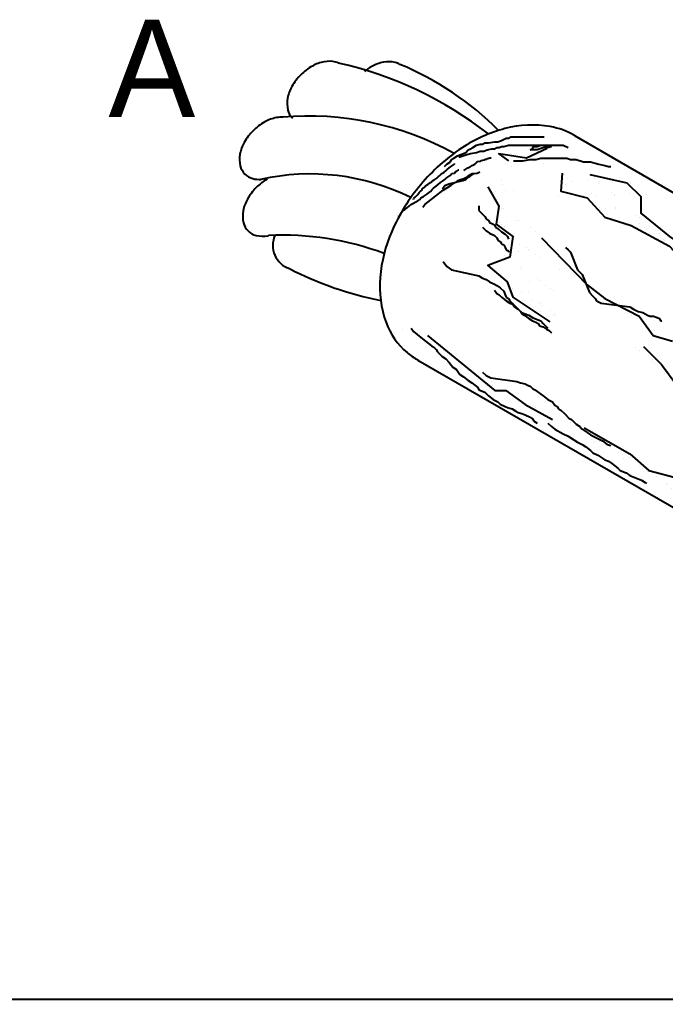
# Model space of a CAD drawing. Extents: x -800 to 12181, y -6101 to 2255.
# Drawn here: x 11377.4 to 11441, y 1609.4 to 1705.8 of the extents above; entities that cross this region are included whole.
import ezdxf

# ---------------------------------------------------------------- set-up
doc = ezdxf.new("R2010")
doc.units = 0
doc.header["$MEASUREMENT"] = 0
doc.layers.get('0').update_dxf_attribs({"linetype": 'CONTINUOUS'})
doc.layers.add('15', color=1, linetype='CONTINUOUS')
doc.layers.add('25', color=2, linetype='CONTINUOUS')
doc.styles.add('60', font='ACENT.SHX', dxfattribs={"height": 8})

# ---------------------------------------------------------------- blocks, each defined once
blk = doc.blocks.new('*X29')
at = {"color": 0}
for p, q in [((4154.692, -675.104), (4154.692, -675.104)), ((4158.039, -676.789), (4158.039, -676.789)), ((4158.305, -677.217), (4158.305, -677.217)), ((4158.975, -677.466), (4158.975, -677.466)), ((4159.16, -677.634), (4159.16, -677.634)), ((4159.391, -677.726), (4159.391, -677.726)), ((4160.03, -678.432), (4160.03, -678.432)), ((4160.66, -678.728), (4160.66, -678.728)), ((4161.919, -679.33), (4161.919, -679.33)), ((4162.071, -679.62), (4162.071, -679.62)), ((4165.533, -681.444), (4165.533, -681.444)), ((4168.425, -682.694), (4168.425, -682.694)), ((4169.147, -683.557), (4169.147, -683.557)), ((4169.185, -683.188), (4169.185, -683.188)), ((4169.667, -683.489), (4169.667, -683.489)), ((4170.18, -684.1), (4170.18, -684.1)), ((4170.364, -684.269), (4170.364, -684.269)), ((4170.407, -683.957), (4170.407, -683.957)), ((4170.829, -684.225), (4170.829, -684.225)), ((4171.426, -684.292), (4171.426, -684.292)), ((4172.347, -685.192), (4172.347, -685.192)), ((4172.695, -685.294), (4172.695, -685.294)), ((4172.76, -685.67), (4172.76, -685.67)), ((4173.281, -685.602), (4173.281, -685.602)), ((4174.107, -686.186), (4174.107, -686.186)), ((4174.329, -686.455), (4174.329, -686.455)), ((4174.751, -686.724), (4174.751, -686.724)), ((4175.459, -687.123), (4175.459, -687.123)), ((4176.269, -687.691), (4176.269, -687.691)), ((4176.895, -687.715), (4176.895, -687.715)), ((4177.47, -687.148), (4177.47, -687.148)), ((4177.708, -687.608), (4177.708, -687.608)), ((4176.374, -687.784), (4176.374, -687.784)), ((4176.728, -688.125), (4176.728, -688.125)), ((4178.34, -687.945), (4178.34, -687.945)), ((4179.429, -688.028), (4179.429, -688.028)), ((4178.251, -688.953), (4178.251, -688.953)), ((4178.673, -689.222), (4178.673, -689.222)), ((4179.335, -688.857), (4179.335, -688.857)), ((4179.519, -689.026), (4179.519, -689.026)), ((4180.698, -689.029), (4180.698, -689.029)), ((4179.988, -689.897), (4179.988, -689.897)), ((4180.389, -689.823), (4180.389, -689.823)), ((4180.509, -689.829), (4180.509, -689.829)), ((4181.322, -689.722), (4181.322, -689.722)), ((4182.109, -689.921), (4182.109, -689.921)), ((4181.385, -690.735), (4181.385, -690.735)), ((4181.569, -690.904), (4181.569, -690.904)), ((4183.305, -690.184), (4183.305, -690.184)), ((4183.461, -690.859), (4183.461, -690.859)), ((4185.287, -691.446), (4185.287, -691.446)), ((4185.708, -691.715), (4185.708, -691.715)), ((4186.294, -691.656), (4186.294, -691.656)), ((4186.44, -691.736), (4186.44, -691.736)), ((4186.814, -691.588), (4186.814, -691.588)), ((4187.431, -691.763), (4187.431, -691.763)), ((4187.627, -691.481), (4187.627, -691.481)), ((4183.602, -692.011), (4183.602, -692.011)), ((4184.122, -691.942), (4184.122, -691.942)), ((4184.73, -691.86), (4184.73, -691.86)), ((4184.935, -691.835), (4184.935, -691.835)), ((4186.625, -691.905), (4186.625, -691.905)), ((4186.142, -692.752), (4186.142, -692.752)), ((4187.227, -692.682), (4187.227, -692.682)), ((4187.495, -692.702), (4187.495, -692.702)), ((4187.216, -694.124), (4187.216, -694.124)), ((4187.494, -693.69), (4187.494, -693.69)), ((4187.736, -694.055), (4187.736, -694.055)), ((4188.49, -693.614), (4188.49, -693.614)), ((4188.549, -693.948), (4188.549, -693.948)), ((4188.674, -693.783), (4188.674, -693.783)), ((4189.209, -693.945), (4189.209, -693.945)), ((4189.907, -693.77), (4189.907, -693.77)), ((4190.112, -693.656), (4190.112, -693.656)), ((4190.428, -693.701), (4190.428, -693.701)), ((4191.241, -693.594), (4191.241, -693.594)), ((4188.763, -694.691), (4188.763, -694.691)), ((4189.544, -694.58), (4189.544, -694.58)), ((4189.63, -694.213), (4189.63, -694.213)), ((4191.464, -694.594), (4191.464, -694.594)), ((4190.175, -695.583), (4190.175, -695.583)), ((4190.54, -695.492), (4190.54, -695.492)), ((4190.724, -695.661), (4190.724, -695.661)), ((4191.148, -695.18), (4191.148, -695.18)), ((4190.829, -696.237), (4190.829, -696.237)), ((4191.35, -696.169), (4191.35, -696.169)), ((4192.163, -696.062), (4192.163, -696.062))]:
    blk.add_line(p, q, dxfattribs=at)
blk = doc.blocks.new('*X30')
at = {"color": 0}
for p, q in [((4164.899, -661.1), (4164.899, -661.1)), ((4168.775, -661.019), (4168.775, -661.019)), ((4163.139, -661.42), (4163.139, -661.42)), ((4163.56, -661.688), (4163.56, -661.688)), ((4165.411, -661.256), (4165.411, -661.256)), ((4166.253, -661.414), (4166.253, -661.414)), ((4162.762, -662.774), (4162.762, -662.774)), ((4168.193, -662.65), (4168.193, -662.65)), ((4169.846, -662.752), (4169.846, -662.752)), ((4170.367, -662.683), (4170.367, -662.683)), ((4171.18, -662.576), (4171.18, -662.576)), ((4171.307, -662.644), (4171.307, -662.644)), ((4162.857, -663.216), (4162.857, -663.216)), ((4163.104, -663.639), (4163.104, -663.639)), ((4168.032, -663.195), (4168.032, -663.195)), ((4168.488, -662.931), (4168.488, -662.931)), ((4170.733, -663.097), (4170.733, -663.097)), ((4170.824, -662.897), (4170.824, -662.897)), ((4173.351, -663.064), (4173.351, -663.064)), ((4161.771, -663.815), (4161.771, -663.815)), ((4162.291, -663.746), (4162.291, -663.746)), ((4163.758, -663.686), (4163.758, -663.686)), ((4167.482, -664.187), (4167.482, -664.187)), ((4167.818, -663.775), (4167.818, -663.775)), ((4169.444, -664.087), (4169.444, -664.087)), ((4170.175, -663.912), (4170.175, -663.912)), ((4170.596, -664.181), (4170.596, -664.181)), ((4171.82, -663.809), (4171.82, -663.809)), ((4172.002, -664.099), (4172.002, -664.099)), ((4172.004, -663.978), (4172.004, -663.978)), ((4173.289, -663.907), (4173.289, -663.907)), ((4173.71, -664.175), (4173.71, -664.175)), ((4174.703, -664.002), (4174.703, -664.002)), ((4162.772, -665.165), (4162.772, -665.165)), ((4162.92, -665.143), (4162.92, -665.143)), ((4170.796, -665.024), (4170.796, -665.024)), ((4171.289, -665.151), (4171.289, -665.151)), ((4172.102, -665.044), (4172.102, -665.044)), ((4172.114, -665.148), (4172.114, -665.148)), ((4173.869, -665.687), (4173.869, -665.687)), ((4174.054, -665.856), (4174.054, -665.856)), ((4162.693, -666.283), (4162.693, -666.283)), ((4162.801, -666.442), (4162.801, -666.442)), ((4162.986, -666.611), (4162.986, -666.611)), ((4163.213, -666.214), (4163.213, -666.214)), ((4164.026, -666.107), (4164.026, -666.107)), ((4164.188, -666.144), (4164.188, -666.144)), ((4165.176, -666.696), (4165.176, -666.696)), ((4174.096, -666.411), (4174.096, -666.411)), ((4174.518, -666.679), (4174.518, -666.679)), ((4174.924, -666.653), (4174.924, -666.653)), ((4163.856, -667.408), (4163.856, -667.408)), ((4165.6, -667.036), (4165.6, -667.036)), ((4175.715, -667.157), (4175.715, -667.157)), ((4175.919, -667.566), (4175.919, -667.566)), ((4176.035, -666.93), (4176.035, -666.93)), ((4176.036, -667.647), (4176.036, -667.647)), ((4164.251, -668.071), (4164.251, -668.071)), ((4164.851, -668.32), (4164.851, -668.32)), ((4176.103, -667.734), (4176.103, -667.734)), ((4163.046, -668.996), (4163.046, -668.996)), ((4163.615, -668.75), (4163.615, -668.75)), ((4164.135, -668.682), (4164.135, -668.682)), ((4164.948, -668.575), (4164.948, -668.575)), ((4165.035, -668.489), (4165.035, -668.489)), ((4165.562, -668.932), (4165.562, -668.932)), ((4165.983, -669.201), (4165.983, -669.201)), ((4178.018, -668.909), (4178.018, -668.909)), ((4178.44, -669.178), (4178.44, -669.178)), ((4164.314, -669.998), (4164.314, -669.998)), ((4177.51, -669.749), (4177.51, -669.749)), ((4177.969, -669.444), (4177.969, -669.444)), ((4177.996, -669.446), (4177.996, -669.446)), ((4178.153, -669.613), (4178.153, -669.613)), ((4178.516, -669.378), (4178.516, -669.378)), ((4164.387, -670.173), (4164.387, -670.173)), ((4167.501, -670.168), (4167.501, -670.168)), ((4179.023, -670.41), (4179.023, -670.41)), ((4165.057, -671.15), (4165.057, -671.15)), ((4165.726, -670.89), (4165.726, -670.89)), ((4165.87, -671.043), (4165.87, -671.043)), ((4166.369, -671.436), (4166.369, -671.436)), ((4169.483, -671.43), (4169.483, -671.43)), ((4180.018, -671.322), (4180.018, -671.322)), ((4181.609, -671.56), (4181.609, -671.56)), ((4182.13, -671.491), (4182.13, -671.491)), ((4182.832, -671.59), (4182.832, -671.59)), ((4163.677, -671.71), (4163.677, -671.71)), ((4164.377, -671.925), (4164.377, -671.925)), ((4164.949, -672.042), (4164.949, -672.042)), ((4166.791, -671.705), (4166.791, -671.705)), ((4167.078, -671.827), (4167.078, -671.827)), ((4169.905, -671.699), (4169.905, -671.699)), ((4165.195, -672.677), (4165.195, -672.677)), ((4165.789, -672.817), (4165.789, -672.817)), ((4165.944, -672.954), (4165.944, -672.954)), ((4166.128, -673.123), (4166.128, -673.123)), ((4171.423, -672.666), (4171.423, -672.666)), ((4184.1, -672.592), (4184.1, -672.592)), ((4165.459, -673.686), (4165.459, -673.686)), ((4165.979, -673.617), (4165.979, -673.617)), ((4166.792, -673.51), (4166.792, -673.51)), ((4166.998, -673.92), (4166.998, -673.92)), ((4167.141, -673.754), (4167.141, -673.754)), ((4167.177, -673.94), (4167.177, -673.94)), ((4173.405, -673.929), (4173.405, -673.929)), ((4185.512, -673.484), (4185.512, -673.484)), ((4185.744, -673.605), (4185.744, -673.605)), ((4185.862, -673.906), (4185.862, -673.906)), ((4173.827, -674.197), (4173.827, -674.197)), ((4186.283, -674.175), (4186.283, -674.175)), ((4175.345, -675.165), (4175.345, -675.165)), ((4187.801, -675.142), (4187.801, -675.142)), ((4177.327, -676.427), (4177.327, -676.427)), ((4189.783, -676.405), (4189.783, -676.405)), ((4173.792, -676.552), (4173.792, -676.552)), ((4174.104, -676.799), (4174.104, -676.799)), ((4177.749, -676.696), (4177.749, -676.696)), ((4190.205, -676.673), (4190.205, -676.673)), ((4197.834, -677.191), (4197.834, -677.191)), ((4198.355, -677.123), (4198.355, -677.123)), ((4175.099, -677.711), (4175.099, -677.711)), ((4175.144, -677.489), (4175.144, -677.489)), ((4175.283, -677.88), (4175.283, -677.88)), ((4175.378, -677.558), (4175.378, -677.558)), ((4175.899, -677.49), (4175.899, -677.49)), ((4179.16, -677.8), (4179.16, -677.8)), ((4179.267, -677.663), (4179.267, -677.663)), ((4180.32, -677.468), (4180.32, -677.468)), ((4182.381, -677.657), (4182.381, -677.657)), ((4183.02, -677.371), (4183.02, -677.371)), ((4183.161, -677.834), (4183.161, -677.834)), ((4183.345, -678.003), (4183.345, -678.003)), ((4191.092, -678.079), (4191.092, -678.079)), ((4191.223, -677.957), (4191.223, -677.957)), ((4192.451, -677.9), (4192.451, -677.9)), ((4197.952, -677.629), (4197.952, -677.629)), ((4176.153, -678.677), (4176.153, -678.677)), ((4176.413, -678.491), (4176.413, -678.491)), ((4179.114, -678.394), (4179.114, -678.394)), ((4181.731, -678.36), (4181.731, -678.36)), ((4184.215, -678.8), (4184.215, -678.8)), ((4184.289, -678.372), (4184.289, -678.372)), ((4184.896, -678.895), (4184.896, -678.895)), ((4185.709, -678.787), (4185.709, -678.787)), ((4186.99, -678.275), (4186.99, -678.275)), ((4187.067, -678.609), (4187.067, -678.609)), ((4187.477, -678.914), (4187.477, -678.914)), ((4187.588, -678.54), (4187.588, -678.54)), ((4188.217, -678.834), (4188.217, -678.834)), ((4188.401, -678.433), (4188.401, -678.433)), ((4189.608, -678.242), (4189.608, -678.242)), ((4189.759, -678.254), (4189.759, -678.254)), ((4190.279, -678.186), (4190.279, -678.186)), ((4190.591, -678.909), (4190.591, -678.909)), ((4191.407, -678.126), (4191.407, -678.126)), ((4192.166, -678.254), (4192.166, -678.254)), ((4196.819, -678.897), (4196.819, -678.897)), ((4199.933, -678.892), (4199.933, -678.892)), ((4200.043, -678.136), (4200.043, -678.136)), ((4177.149, -679.589), (4177.149, -679.589)), ((4177.825, -679.383), (4177.825, -679.383)), ((4184.363, -678.92), (4184.363, -678.92)), ((4184.375, -678.963), (4184.375, -678.963)), ((4187.899, -679.183), (4187.899, -679.183)), ((4188.259, -679.277), (4188.259, -679.277)), ((4188.401, -679.003), (4188.401, -679.003)), ((4190.96, -679.179), (4190.96, -679.179)), ((4191.013, -679.177), (4191.013, -679.177)), ((4192.277, -678.923), (4192.277, -678.923)), ((4193.578, -679.146), (4193.578, -679.146)), ((4196.136, -679.158), (4196.136, -679.158)), ((4196.279, -678.957), (4196.279, -678.957)), ((4196.463, -679.126), (4196.463, -679.126)), ((4197.241, -679.166), (4197.241, -679.166)), ((4198.756, -679.659), (4198.756, -679.659)), ((4198.837, -679.061), (4198.837, -679.061)), ((4199.277, -679.59), (4199.277, -679.59)), ((4200.09, -679.483), (4200.09, -679.483)), ((4177.333, -679.758), (4177.333, -679.758)), ((4177.634, -679.851), (4177.634, -679.851)), ((4196.064, -680.013), (4196.064, -680.013)), ((4196.585, -679.945), (4196.585, -679.945)), ((4197.333, -679.923), (4197.333, -679.923)), ((4197.398, -679.838), (4197.398, -679.838)), ((4197.547, -680.05), (4197.547, -680.05)), ((4198.759, -680.133), (4198.759, -680.133)), ((4200.106, -680.062), (4200.106, -680.062)), ((4198.328, -680.835), (4198.328, -680.835)), ((4198.513, -681.004), (4198.513, -681.004)), ((4198.9, -680.988), (4198.9, -680.988)), ((4197.61, -681.977), (4197.61, -681.977)), ((4197.627, -681.402), (4197.627, -681.402)), ((4198.049, -681.67), (4198.049, -681.67)), ((4199.383, -681.801), (4199.383, -681.801)), ((4177.768, -682.677), (4177.768, -682.677)), ((4180.253, -682.433), (4180.253, -682.433)), ((4180.882, -682.671), (4180.882, -682.671)), ((4181.857, -682.214), (4181.857, -682.214)), ((4183.996, -682.666), (4183.996, -682.666)), ((4184.254, -682.468), (4184.254, -682.468)), ((4184.438, -682.637), (4184.438, -682.637)), ((4197.507, -682.413), (4197.507, -682.413)), ((4177.247, -683.311), (4177.247, -683.311)), ((4177.95, -683.236), (4177.95, -683.236))]:
    blk.add_line(p, q, dxfattribs=at)

msp = doc.modelspace()

# ---------------------------------------------------------------- linework, layer by layer
at = {"layer": '15', "color": 1}
for p, q in [((11424.845, 1693.925, -8.914), (11425.313, 1694.159, -8.914)), ((11425.313, 1694.159, -8.914), (11425.547, 1694.159, -8.914)), ((11425.547, 1694.159, -8.914), (11425.78, 1694.276, -8.914)), ((11425.78, 1694.276, -8.914), (11429.054, 1694.276, -8.914)), ((11421.572, 1692.99, -8.914), (11421.806, 1693.107, -8.914)), ((11421.806, 1693.107, -8.914), (11422.04, 1693.224, -8.914)), ((11422.04, 1693.224, -8.914), (11422.39, 1693.458, -8.914)), ((11422.39, 1693.458, -8.914), (11422.741, 1693.575, -8.914)), ((11422.741, 1693.575, -8.914), (11422.975, 1693.575, -8.914)), ((11422.975, 1693.575, -8.914), (11423.209, 1693.691, -8.914)), ((11423.209, 1693.691, -8.914), (11423.559, 1693.691, -8.914)), ((11423.442, 1692.99, -8.914), (11423.91, 1693.107, -8.914)), ((11423.559, 1693.691, -8.914), (11424.144, 1693.808, -8.914)), ((11423.91, 1693.107, -8.914), (11424.144, 1693.107, -8.914)), ((11424.144, 1693.808, -8.914), (11424.494, 1693.808, -8.914)), ((11424.144, 1693.107, -8.914), (11424.378, 1693.224, -8.914)), ((11424.378, 1693.224, -8.914), (11424.611, 1693.224, -8.914)), ((11424.494, 1693.808, -8.914), (11424.845, 1693.925, -8.914)), ((11424.611, 1693.224, -8.914), (11424.845, 1693.341, -8.914)), ((11424.845, 1693.341, -8.914), (11425.079, 1693.341, -8.914)), ((11425.079, 1693.341, -8.914), (11425.547, 1693.458, -8.914)), ((11425.547, 1693.458, -8.914), (11429.521, 1693.458, -8.914)), ((11427.651, 1692.99, -8.914), (11427.885, 1693.107, -8.914)), ((11427.885, 1693.107, -8.914), (11428.002, 1693.341, -8.914)), ((11428.002, 1693.341, -8.914), (11428.352, 1693.341, -8.914)), ((11428.352, 1693.341, -8.914), (11428.703, 1693.458, -8.914)), ((11429.054, 1693.224, -8.914), (11428.352, 1692.99, -8.914)), ((11428.703, 1693.458, -8.914), (11430.924, 1693.458, -8.914)), ((11429.521, 1693.224, -8.914), (11429.054, 1693.224, -8.914)), ((11429.521, 1693.458, -8.914), (11429.755, 1693.341, -8.914)), ((11429.755, 1693.341, -8.914), (11429.521, 1693.224, -8.914)), ((11430.924, 1693.458, -8.914), (11431.392, 1693.224, -8.914)), ((11419.935, 1692.056, -8.914), (11420.169, 1692.172, -8.914)), ((11420.169, 1692.172, -8.914), (11420.52, 1692.406, -8.914)), ((11420.52, 1692.406, -8.914), (11420.754, 1692.523, -8.914)), ((11420.637, 1692.289, -8.914), (11421.338, 1692.523, -8.914)), ((11420.754, 1692.523, -8.914), (11421.104, 1692.64, -8.914)), ((11421.104, 1692.64, -8.914), (11421.338, 1692.757, -8.914)), ((11421.338, 1692.757, -8.914), (11421.572, 1692.99, -8.914)), ((11421.338, 1692.523, -8.914), (11421.806, 1692.64, -8.914)), ((11421.806, 1692.64, -8.914), (11422.39, 1692.757, -8.914)), ((11422.39, 1692.757, -8.914), (11422.741, 1692.873, -8.914)), ((11422.741, 1692.873, -8.914), (11423.092, 1692.873, -8.914)), ((11423.092, 1692.873, -8.914), (11423.442, 1692.99, -8.914)), ((11423.139, 1692.03, -8.914), (11423.264, 1692.092, -8.914)), ((11423.264, 1692.092, -8.914), (11423.388, 1692.092, -8.914)), ((11423.388, 1692.092, -8.914), (11423.513, 1692.154, -8.914)), ((11423.513, 1692.154, -8.914), (11423.699, 1692.216, -8.914)), ((11423.699, 1692.216, -8.914), (11423.824, 1692.216, -8.914)), ((11428.352, 1692.99, -8.914), (11427.651, 1692.99, -8.914)), ((11428.235, 1692.056, -8.914), (11428.703, 1692.172, -8.914)), ((11428.703, 1692.172, -8.914), (11431.275, 1692.172, -8.914)), ((11431.275, 1692.172, -8.914), (11431.626, 1692.056, -8.914)), ((11419.234, 1691.354, -8.914), (11419.468, 1691.588, -8.914)), ((11419.468, 1691.588, -8.914), (11419.818, 1691.822, -8.914)), ((11419.53, 1691.097, -8.914), (11419.841, 1691.346, -8.914)), ((11419.818, 1691.822, -8.914), (11419.935, 1692.056, -8.914)), ((11419.841, 1691.346, -8.914), (11420.028, 1691.47, -8.914)), ((11420.028, 1691.47, -8.914), (11420.215, 1691.594, -8.914)), ((11420.215, 1691.594, -8.914), (11420.215, 1691.657, -8.914)), ((11421.335, 1691.097, -8.914), (11421.521, 1691.221, -8.914)), ((11421.521, 1691.221, -8.914), (11421.77, 1691.346, -8.914)), ((11421.77, 1691.346, -8.914), (11421.957, 1691.47, -8.914)), ((11421.957, 1691.47, -8.914), (11422.206, 1691.594, -8.914)), ((11422.206, 1691.594, -8.914), (11422.393, 1691.719, -8.914)), ((11422.393, 1691.719, -8.914), (11422.455, 1691.843, -8.914)), ((11422.455, 1691.843, -8.914), (11422.766, 1691.905, -8.914)), ((11422.766, 1691.905, -8.914), (11422.89, 1691.968, -8.914)), ((11422.89, 1691.968, -8.914), (11423.139, 1692.03, -8.914)), ((11426.014, 1691.939, -8.914), (11426.949, 1691.939, -8.914)), ((11426.949, 1691.939, -8.914), (11427.651, 1692.056, -8.914)), ((11427.651, 1692.056, -8.914), (11428.235, 1692.056, -8.914)), ((11431.626, 1692.056, -8.914), (11432.21, 1692.056, -8.914)), ((11432.21, 1692.056, -8.914), (11432.911, 1691.822, -8.914)), ((11432.911, 1691.822, -8.914), (11433.613, 1691.822, -8.914)), ((11433.613, 1691.822, -8.914), (11434.08, 1691.705, -8.914)), ((11434.08, 1691.705, -8.914), (11434.431, 1691.588, -8.914)), ((11434.431, 1691.588, -8.914), (11435.016, 1691.471, -8.914)), ((11435.016, 1691.471, -8.914), (11435.366, 1691.354, -8.914)), ((11435.366, 1691.354, -8.914), (11435.6, 1691.354, -8.914)), ((11418.285, 1690.102, -8.914), (11418.472, 1690.226, -8.914)), ((11418.472, 1690.226, -8.914), (11418.597, 1690.35, -8.914)), ((11418.597, 1690.35, -8.914), (11418.783, 1690.475, -8.914)), ((11418.783, 1690.475, -8.914), (11418.908, 1690.599, -8.914)), ((11418.908, 1690.599, -8.914), (11419.032, 1690.724, -8.914)), ((11419.032, 1690.724, -8.914), (11419.157, 1690.786, -8.914)), ((11419.157, 1690.786, -8.914), (11419.406, 1690.972, -8.914)), ((11419.281, 1690.102, -8.914), (11419.406, 1690.226, -8.914)), ((11419.406, 1690.972, -8.914), (11419.53, 1691.097, -8.914)), ((11419.406, 1690.226, -8.914), (11419.779, 1690.475, -8.914)), ((11419.779, 1690.475, -8.914), (11419.966, 1690.661, -8.914)), ((11419.966, 1690.661, -8.914), (11420.215, 1690.724, -8.914)), ((11420.215, 1690.724, -8.914), (11420.339, 1690.91, -8.914)), ((11420.339, 1690.91, -8.914), (11420.463, 1690.91, -8.914)), ((11420.463, 1690.91, -8.914), (11420.588, 1691.035, -8.914)), ((11420.588, 1691.035, -8.914), (11420.65, 1691.035, -8.914)), ((11420.712, 1690.039, -8.914), (11421.024, 1690.164, -8.914)), ((11421.024, 1690.164, -8.914), (11421.21, 1690.226, -8.914)), ((11421.148, 1690.972, -8.914), (11421.335, 1691.097, -8.914)), ((11421.21, 1690.226, -8.914), (11421.459, 1690.35, -8.914)), ((11421.335, 1690.102, -8.914), (11421.646, 1690.35, -8.914)), ((11421.459, 1690.35, -8.914), (11421.584, 1690.475, -8.914)), ((11421.584, 1690.475, -8.914), (11421.833, 1690.599, -8.914)), ((11421.646, 1690.35, -8.914), (11421.77, 1690.413, -8.914)), ((11421.77, 1690.413, -8.914), (11421.957, 1690.537, -8.914)), ((11421.833, 1690.599, -8.914), (11421.957, 1690.661, -8.914)), ((11421.957, 1690.661, -8.914), (11422.081, 1690.724, -8.914)), ((11421.957, 1690.537, -8.914), (11422.144, 1690.661, -8.914)), ((11422.144, 1690.661, -8.914), (11422.455, 1690.724, -8.914)), ((11422.455, 1690.724, -8.914), (11422.704, 1690.848, -8.914)), ((11417.041, 1689.169, -8.914), (11417.228, 1689.293, -8.914)), ((11417.228, 1689.293, -8.914), (11417.414, 1689.48, -8.914)), ((11417.414, 1689.48, -8.914), (11417.601, 1689.604, -8.914)), ((11417.601, 1689.604, -8.914), (11417.85, 1689.791, -8.914)), ((11417.85, 1689.791, -8.914), (11417.974, 1689.853, -8.914)), ((11417.974, 1689.853, -8.914), (11418.037, 1689.977, -8.914)), ((11418.037, 1689.977, -8.914), (11418.161, 1689.977, -8.914)), ((11418.037, 1689.107, -8.914), (11418.161, 1689.231, -8.914)), ((11418.161, 1689.977, -8.914), (11418.285, 1690.102, -8.914)), ((11418.161, 1689.231, -8.914), (11418.41, 1689.418, -8.914)), ((11418.41, 1689.418, -8.914), (11418.597, 1689.604, -8.914)), ((11418.597, 1689.604, -8.914), (11418.846, 1689.791, -8.914)), ((11418.846, 1689.791, -8.914), (11419.032, 1689.915, -8.914)), ((11419.032, 1689.915, -8.914), (11419.281, 1690.102, -8.914)), ((11419.032, 1689.169, -8.914), (11419.281, 1689.48, -8.914)), ((11419.094, 1689.044, -8.914), (11419.53, 1689.293, -8.914)), ((11419.281, 1689.48, -8.914), (11419.655, 1689.666, -8.914)), ((11419.53, 1689.293, -8.914), (11419.903, 1689.542, -8.914)), ((11419.655, 1689.666, -8.914), (11421.024, 1689.977, -8.914)), ((11419.903, 1689.542, -8.914), (11420.09, 1689.666, -8.914)), ((11420.09, 1689.666, -8.914), (11420.277, 1689.791, -8.914)), ((11420.277, 1689.791, -8.914), (11420.401, 1689.853, -8.914)), ((11420.401, 1689.853, -8.914), (11420.588, 1689.977, -8.914)), ((11420.588, 1689.977, -8.914), (11420.712, 1690.039, -8.914)), ((11421.024, 1689.977, -8.914), (11421.335, 1690.102, -8.914)), ((11416.17, 1688.111, -8.914), (11416.232, 1688.236, -8.914)), ((11416.232, 1688.236, -8.914), (11416.356, 1688.36, -8.914)), ((11416.356, 1688.36, -8.914), (11416.481, 1688.485, -8.914)), ((11416.481, 1688.485, -8.914), (11416.605, 1688.609, -8.914)), ((11416.605, 1688.609, -8.914), (11416.73, 1688.796, -8.914)), ((11416.73, 1688.796, -8.914), (11416.854, 1688.92, -8.914)), ((11416.792, 1688.111, -8.914), (11416.916, 1688.236, -8.914)), ((11416.854, 1688.92, -8.914), (11417.041, 1689.044, -8.914)), ((11416.916, 1688.236, -8.914), (11417.041, 1688.36, -8.914)), ((11417.041, 1689.044, -8.914), (11417.041, 1689.169, -8.914)), ((11417.041, 1688.36, -8.914), (11417.165, 1688.422, -8.914)), ((11417.165, 1688.422, -8.914), (11417.352, 1688.547, -8.914)), ((11417.352, 1688.547, -8.914), (11417.476, 1688.609, -8.914)), ((11417.476, 1688.609, -8.914), (11417.725, 1688.796, -8.914)), ((11417.601, 1687.863, -8.914), (11419.094, 1689.044, -8.914)), ((11417.725, 1688.796, -8.914), (11417.85, 1688.92, -8.914)), ((11417.85, 1688.92, -8.914), (11418.037, 1689.107, -8.914)), ((11415.361, 1687.178, -8.914), (11415.547, 1687.303, -8.914)), ((11415.547, 1687.303, -8.914), (11415.796, 1687.489, -8.914)), ((11415.796, 1687.489, -8.914), (11415.921, 1687.614, -8.914)), ((11415.921, 1687.614, -8.914), (11416.107, 1687.738, -8.914)), ((11416.107, 1687.738, -8.914), (11416.481, 1687.925, -8.914)), ((11416.481, 1687.925, -8.914), (11416.605, 1687.987, -8.914)), ((11416.605, 1687.987, -8.914), (11416.792, 1688.111, -8.914)), ((11417.103, 1687.365, -8.914), (11417.29, 1687.614, -8.914)), ((11417.29, 1687.614, -8.914), (11417.601, 1687.863, -8.914)), ((11422.624, 1687.499, -8.914), (11422.624, 1687.031, -8.914)), ((11414.676, 1686.432, -8.914), (11414.801, 1686.494, -8.914)), ((11414.801, 1686.494, -8.914), (11414.863, 1686.619, -8.914)), ((11414.863, 1686.619, -8.914), (11414.987, 1686.805, -8.914)), ((11414.987, 1686.805, -8.914), (11415.112, 1686.992, -8.914)), ((11415.112, 1686.992, -8.914), (11415.361, 1687.178, -8.914)), ((11422.624, 1687.031, -8.914), (11422.975, 1686.681, -8.914)), ((11422.975, 1686.681, -8.914), (11423.209, 1686.447, -8.914)), ((11423.209, 1686.447, -8.914), (11423.325, 1686.213, -8.914)), ((11422.975, 1685.395, -8.914), (11423.325, 1685.045, -8.914)), ((11423.325, 1686.213, -8.914), (11423.559, 1686.097, -8.914)), ((11423.559, 1686.097, -8.914), (11423.676, 1685.863, -8.914)), ((11423.676, 1685.863, -8.914), (11423.91, 1685.746, -8.914)), ((11423.91, 1685.746, -8.914), (11424.144, 1685.629, -8.914)), ((11424.144, 1685.629, -8.914), (11424.261, 1685.395, -8.914)), ((11424.261, 1685.395, -8.914), (11424.494, 1685.279, -8.914)), ((11423.325, 1685.045, -8.914), (11423.676, 1684.811, -8.914)), ((11423.676, 1684.811, -8.914), (11424.144, 1684.578, -8.914)), ((11424.144, 1684.578, -8.914), (11424.378, 1684.344, -8.914)), ((11424.494, 1685.279, -8.914), (11424.845, 1684.928, -8.914)), ((11424.845, 1684.928, -8.914), (11425.196, 1684.694, -8.914)), ((11425.196, 1684.694, -8.914), (11425.43, 1684.461, -8.914)), ((11425.43, 1684.461, -8.914), (11425.547, 1684.227, -8.914)), ((11424.378, 1684.344, -8.914), (11424.494, 1684.11, -8.914)), ((11424.494, 1684.11, -8.914), (11424.728, 1683.993, -8.914)), ((11424.728, 1683.993, -8.914), (11424.845, 1683.76, -8.914)), ((11424.845, 1683.76, -8.914), (11425.079, 1683.643, -8.914)), ((11425.079, 1683.643, -8.914), (11425.196, 1683.409, -8.914)), ((11425.196, 1683.409, -8.914), (11425.313, 1683.175, -8.914)), ((11431.158, 1683.409, -8.914), (11431.392, 1683.175, -8.914)), ((11425.313, 1683.175, -8.914), (11425.547, 1683.059, -8.914)), ((11425.547, 1683.059, -8.914), (11425.547, 1682.942, -8.914)), ((11431.392, 1683.175, -8.914), (11431.626, 1682.942, -8.914)), ((11431.626, 1682.942, -8.914), (11432.327, 1681.189, -8.914)), ((11419.117, 1682.007, -8.914), (11419.468, 1681.54, -8.914)), ((11419.468, 1681.54, -8.914), (11419.935, 1681.189, -8.914)), ((11419.935, 1681.189, -8.914), (11422.624, 1680.605, -8.914)), ((11422.624, 1680.605, -8.914), (11422.975, 1680.371, -8.914)), ((11432.327, 1681.189, -8.914), (11432.795, 1680.722, -8.914)), ((11432.795, 1680.722, -8.914), (11433.496, 1678.969, -8.914)), ((11422.975, 1680.371, -8.914), (11423.325, 1680.254, -8.914)), ((11423.325, 1680.254, -8.914), (11423.676, 1680.021, -8.914)), ((11423.676, 1680.021, -8.914), (11424.144, 1679.787, -8.914)), ((11424.144, 1679.787, -8.914), (11424.378, 1679.67, -8.914)), ((11424.378, 1679.67, -8.914), (11424.728, 1679.436, -8.914)), ((11424.144, 1679.203, -8.914), (11424.378, 1678.852, -8.914)), ((11424.378, 1678.852, -8.914), (11424.611, 1678.735, -8.914)), ((11424.611, 1678.735, -8.914), (11424.845, 1678.502, -8.914)), ((11424.728, 1679.436, -8.914), (11425.079, 1679.086, -8.914)), ((11425.079, 1679.086, -8.914), (11425.196, 1678.735, -8.914)), ((11425.196, 1678.735, -8.914), (11425.313, 1678.502, -8.914)), ((11433.496, 1678.969, -8.914), (11433.847, 1678.619, -8.914)), ((11433.847, 1678.619, -8.914), (11434.08, 1678.385, -8.914)), ((11424.845, 1678.502, -8.914), (11425.313, 1678.151, -8.914)), ((11425.313, 1678.502, -8.914), (11425.547, 1678.385, -8.914)), ((11425.313, 1678.151, -8.914), (11425.663, 1677.918, -8.914)), ((11425.547, 1678.385, -8.914), (11425.663, 1678.151, -8.914)), ((11425.663, 1678.151, -8.914), (11425.897, 1677.918, -8.914)), ((11425.663, 1677.918, -8.914), (11426.014, 1677.801, -8.914)), ((11425.897, 1677.918, -8.914), (11426.131, 1677.567, -8.914)), ((11426.014, 1677.801, -8.914), (11426.248, 1677.567, -8.914)), ((11434.08, 1678.385, -8.914), (11434.197, 1678.151, -8.914)), ((11434.197, 1678.151, -8.914), (11434.665, 1677.918, -8.914)), ((11434.665, 1677.918, -8.914), (11437.471, 1677.567, -8.914)), ((11426.131, 1677.567, -8.914), (11426.482, 1677.333, -8.914)), ((11426.248, 1677.567, -8.914), (11426.482, 1677.333, -8.914)), ((11426.482, 1677.333, -8.914), (11426.716, 1677.1, -8.914)), ((11426.482, 1677.333, -8.914), (11426.833, 1676.983, -8.914)), ((11426.716, 1677.1, -8.914), (11426.833, 1676.866, -8.914)), ((11426.833, 1676.983, -8.914), (11427.183, 1676.866, -8.914)), ((11426.833, 1676.866, -8.914), (11427.066, 1676.749, -8.914)), ((11427.066, 1676.749, -8.914), (11427.534, 1676.399, -8.914)), ((11427.183, 1676.866, -8.914), (11427.534, 1676.749, -8.914)), ((11427.534, 1676.749, -8.914), (11427.885, 1676.515, -8.914)), ((11437.471, 1677.567, -8.914), (11437.821, 1677.333, -8.914)), ((11437.821, 1677.333, -8.914), (11438.289, 1677.1, -8.914)), ((11438.289, 1677.1, -8.914), (11438.757, 1676.983, -8.914)), ((11438.757, 1676.983, -8.914), (11439.224, 1676.749, -8.914)), ((11439.224, 1676.749, -8.914), (11439.458, 1676.632, -8.914)), ((11427.534, 1676.399, -8.914), (11427.885, 1676.165, -8.914)), ((11427.885, 1676.515, -8.914), (11428.118, 1676.399, -8.914)), ((11427.885, 1676.165, -8.914), (11428.235, 1676.048, -8.914)), ((11428.118, 1676.399, -8.914), (11428.469, 1676.282, -8.914)), ((11428.235, 1676.048, -8.914), (11428.469, 1675.931, -8.914)), ((11428.469, 1676.282, -8.914), (11428.703, 1676.165, -8.914)), ((11428.469, 1675.931, -8.914), (11428.586, 1675.697, -8.914)), ((11428.586, 1675.697, -8.914), (11428.937, 1675.581, -8.914)), ((11428.703, 1676.165, -8.914), (11428.937, 1675.931, -8.914)), ((11428.937, 1675.931, -8.914), (11429.171, 1675.697, -8.914)), ((11429.171, 1675.697, -8.914), (11429.404, 1675.464, -8.914)), ((11439.458, 1676.632, -8.914), (11439.809, 1676.632, -8.914)), ((11439.809, 1676.632, -8.914), (11440.159, 1676.515, -8.914)), ((11440.159, 1676.515, -8.914), (11440.393, 1676.399, -8.914)), ((11440.393, 1676.399, -8.914), (11440.51, 1676.165, -8.914)), ((11440.51, 1676.165, -8.914), (11440.627, 1676.165, -8.914)), ((11428.937, 1675.581, -8.914), (11429.287, 1675.347, -8.914)), ((11429.287, 1675.347, -8.914), (11429.521, 1675.23, -8.914)), ((11429.521, 1675.23, -8.914), (11429.755, 1674.996, -8.914)), ((11417.948, 1673.711, -8.914), (11418.182, 1673.594, -8.914)), ((11418.182, 1673.594, -8.914), (11418.416, 1673.361, -8.914)), ((11418.416, 1673.361, -8.914), (11418.532, 1673.127, -8.914)), ((11418.532, 1673.127, -8.914), (11418.766, 1672.893, -8.914)), ((11418.766, 1672.893, -8.914), (11419, 1672.66, -8.914)), ((11419, 1672.66, -8.914), (11419.351, 1672.426, -8.914)), ((11419.351, 1672.426, -8.914), (11419.701, 1672.075, -8.914)), ((11419.701, 1672.075, -8.914), (11420.052, 1671.608, -8.914)), ((11420.052, 1671.608, -8.914), (11420.403, 1671.374, -8.914)), ((11420.403, 1671.374, -8.914), (11420.754, 1670.907, -8.914)), ((11420.754, 1670.907, -8.914), (11421.104, 1670.673, -8.914)), ((11422.975, 1671.141, -8.914), (11423.325, 1670.79, -8.914)), ((11421.104, 1670.673, -8.914), (11421.572, 1670.323, -8.914)), ((11421.572, 1670.323, -8.914), (11421.923, 1670.089, -8.914)), ((11421.923, 1670.089, -8.914), (11422.507, 1669.622, -8.914)), ((11423.325, 1670.79, -8.914), (11423.793, 1670.556, -8.914)), ((11423.793, 1670.556, -8.914), (11426.365, 1670.206, -8.914)), ((11426.365, 1670.206, -8.914), (11426.716, 1670.089, -8.914)), ((11426.716, 1670.089, -8.914), (11427.183, 1669.972, -8.914)), ((11427.183, 1669.972, -8.914), (11427.417, 1669.855, -8.914)), ((11422.507, 1669.622, -8.914), (11422.624, 1669.388, -8.914)), ((11422.624, 1669.388, -8.914), (11423.209, 1669.154, -8.914)), ((11423.209, 1669.154, -8.914), (11423.559, 1668.804, -8.914)), ((11427.417, 1669.855, -8.914), (11427.651, 1669.738, -8.914)), ((11427.651, 1669.738, -8.914), (11427.885, 1669.505, -8.914)), ((11427.885, 1669.505, -8.914), (11428.118, 1669.388, -8.914)), ((11428.118, 1669.388, -8.914), (11428.937, 1668.804, -8.914)), ((11423.559, 1668.804, -8.914), (11424.027, 1668.453, -8.914)), ((11424.027, 1668.453, -8.914), (11424.494, 1668.22, -8.914)), ((11424.494, 1668.22, -8.914), (11424.728, 1667.986, -8.914)), ((11424.728, 1667.986, -8.914), (11425.196, 1667.752, -8.914)), ((11428.937, 1668.804, -8.914), (11429.404, 1668.453, -8.914)), ((11429.404, 1668.453, -8.914), (11429.872, 1668.22, -8.914)), ((11429.872, 1668.22, -8.914), (11430.106, 1667.869, -8.914)), ((11425.196, 1667.752, -8.914), (11425.43, 1667.635, -8.914)), ((11425.43, 1667.635, -8.914), (11425.897, 1667.518, -8.914)), ((11425.897, 1667.518, -8.914), (11426.248, 1667.285, -8.914)), ((11426.248, 1667.285, -8.914), (11426.482, 1667.168, -8.914)), ((11426.482, 1667.168, -8.914), (11426.833, 1667.051, -8.914)), ((11426.833, 1667.051, -8.914), (11427.183, 1666.934, -8.914)), ((11430.106, 1667.869, -8.914), (11430.34, 1667.752, -8.914)), ((11430.34, 1667.752, -8.914), (11430.456, 1667.518, -8.914)), ((11430.456, 1667.518, -8.914), (11430.69, 1667.402, -8.914)), ((11430.69, 1667.402, -8.914), (11431.041, 1667.051, -8.914)), ((11431.041, 1667.051, -8.914), (11431.509, 1666.584, -8.914)), ((11427.183, 1666.934, -8.914), (11427.651, 1666.701, -8.914)), ((11427.651, 1666.701, -8.914), (11427.885, 1666.584, -8.914)), ((11427.885, 1666.584, -8.914), (11428.002, 1666.35, -8.914)), ((11428.002, 1666.35, -8.914), (11428.352, 1666.116, -8.914)), ((11429.404, 1666.116, -8.914), (11429.755, 1665.766, -8.914)), ((11431.509, 1666.584, -8.914), (11431.742, 1666.467, -8.914)), ((11431.742, 1666.467, -8.914), (11431.976, 1666.233, -8.914)), ((11431.976, 1666.233, -8.914), (11432.21, 1666, -8.914)), ((11429.755, 1665.766, -8.914), (11430.106, 1665.532, -8.914)), ((11430.106, 1665.532, -8.914), (11430.924, 1665.065, -8.914)), ((11432.21, 1666, -8.914), (11432.561, 1665.766, -8.914)), ((11432.561, 1665.766, -8.914), (11432.795, 1665.532, -8.914)), ((11432.795, 1665.532, -8.914), (11433.262, 1665.182, -8.914)), ((11433.262, 1665.182, -8.914), (11433.613, 1664.948, -8.914)), ((11430.924, 1665.065, -8.914), (11431.392, 1664.831, -8.914)), ((11431.392, 1664.831, -8.914), (11431.976, 1664.481, -8.914)), ((11431.976, 1664.481, -8.914), (11432.327, 1664.247, -8.914)), ((11432.327, 1664.247, -8.914), (11432.795, 1664.013, -8.914)), ((11433.613, 1664.948, -8.914), (11434.314, 1664.597, -8.914)), ((11434.314, 1664.597, -8.914), (11434.782, 1664.364, -8.914)), ((11434.782, 1664.364, -8.914), (11435.249, 1664.013, -8.914)), ((11432.795, 1664.013, -8.914), (11433.145, 1663.779, -8.914)), ((11433.145, 1663.779, -8.914), (11433.613, 1663.429, -8.914)), ((11433.613, 1663.429, -8.914), (11433.847, 1663.195, -8.914)), ((11433.847, 1663.195, -8.914), (11434.314, 1662.962, -8.914)), ((11435.249, 1664.013, -8.914), (11435.6, 1663.896, -8.914)), ((11434.314, 1662.962, -8.914), (11435.016, 1662.494, -8.914)), ((11435.016, 1662.494, -8.914), (11435.366, 1662.377, -8.914)), ((11435.366, 1662.377, -8.914), (11435.717, 1662.144, -8.914)), ((11435.717, 1662.144, -8.914), (11436.302, 1661.676, -8.914)), ((11436.302, 1661.676, -8.914), (11436.535, 1661.443, -8.914)), ((11436.535, 1661.443, -8.914), (11437.12, 1661.209, -8.914)), ((11437.12, 1661.209, -8.914), (11437.471, 1660.975, -8.914)), ((11437.471, 1660.975, -8.914), (11438.289, 1660.625, -8.914)), ((11438.289, 1660.625, -8.914), (11438.64, 1660.508, -8.914)), ((11438.64, 1660.508, -8.914), (11438.99, 1660.274, -8.914)), ((11438.99, 1660.274, -8.914), (11439.107, 1660.157, -8.914))]:
    msp.add_line(p, q, dxfattribs=at)
at = {"layer": '15'}
for p, q in [((11432.019, 1694.413, -8.914), (11480.131, 1666.576, -8.914)), ((11415.961, 1675.464, -8.914), (11416.194, 1675.113, -8.914)), ((11416.194, 1675.113, -8.914), (11416.896, 1674.529, -8.914)), ((11416.896, 1674.529, -8.914), (11417.363, 1674.179, -8.914)), ((11417.363, 1674.179, -8.914), (11417.948, 1673.711, -8.914)), ((11416.624, 1672.318, -8.914), (11464.111, 1644.902, -8.914))]:
    msp.add_line(p, q, dxfattribs=at)
at = {"layer": '15', "elevation": -8.914}
for points in [[(11408.82, 1701.549, 0.041936), (11408.55, 1701.639, 0.107017), (11407.383, 1701.67, 0.08098), (11406.23, 1701.252, 0.068936), (11405.082, 1700.384, 0.068936), (11404.214, 1699.237, 0.08098), (11403.795, 1698.084, 0.107017), (11403.825, 1696.917, 0.13731), (11404.275, 1696.118, 0.13731)], [(11414.839, 1701.416, 0.071504), (11414.39, 1701.597, 0.107017), (11413.223, 1701.628, 0.08098), (11412.07, 1701.209, 0.041306), (11411.352, 1700.726, 0.068936)], [(11403.37, 1696.217, 0.061712), (11402.693, 1696.174, 0.08098), (11401.54, 1695.755, 0.068936), (11400.393, 1694.888, 0.068936), (11399.525, 1693.741, 0.08098), (11399.106, 1692.588, 0.107017), (11399.136, 1691.421, 0.13731), (11399.585, 1690.622, 0.13731)], [(11432.019, 1694.413, 0.092331), (11429.647, 1695.287, 0.106733), (11425.185, 1695.093, 0.08296), (11420.923, 1693.181, 0.071529), (11416.893, 1689.574, 0.071529), (11414.042, 1684.977, 0.08296), (11412.901, 1680.447, 0.106733), (11413.487, 1676.019, 0.132966), (11415.549, 1673.059, 0.132966)], [(11399.585, 1690.622, 0.13731), (11400.384, 1690.172, 0.072792), (11401.18, 1690.097, 0.025537)], [(11401.767, 1690.117, 0.064087), (11400.707, 1689.3, 0.068936), (11399.839, 1688.153, 0.08098), (11399.42, 1687, 0.107017), (11399.45, 1685.833, 0.13731), (11399.9, 1685.034, 0.13731)], [(11399.9, 1685.034, 0.13731), (11400.698, 1684.584, 0.107017), (11401.866, 1684.553, 0.003496), (11401.918, 1684.564, 0.068936)], [(11415.549, 1673.059, 0.047396), (11416.624, 1672.318, 0.09829)]]:
    msp.add_lwpolyline(points, format="xyb", dxfattribs=at)
at = {"layer": '15', "color": 1, "elevation": -8.914}
for points in [[(11429.335, 1693.139), (11427.303, 1692.192), (11424.594, 1692.598), (11425.542, 1691.921)], [(11430.825, 1690.703), (11430.689, 1688.943), (11433.263, 1688.266), (11435.024, 1686.37), (11437.597, 1685.558), (11441.39, 1683.527), (11443.015, 1681.767)], [(11433.534, 1690.567), (11437.191, 1689.755), (11438.546, 1688.401), (11438.546, 1686.777), (11441.39, 1684.475), (11447.892, 1680.008)], [(11423.511, 1689.349), (11424.594, 1687.453), (11424.323, 1685.694), (11425.949, 1684.475), (11425.678, 1682.444), (11423.511, 1681.632), (11425.407, 1680.008), (11425.949, 1678.518), (11429.606, 1676.081)], [(11428.793, 1684.34), (11433.263, 1679.737), (11435.024, 1678.383), (11438.41, 1676.623), (11439.765, 1674.728), (11441.661, 1674.186)], [(11438.816, 1673.645), (11440.577, 1671.885), (11442.203, 1669.719)], [(11432.992, 1665.657), (11437.462, 1663.085), (11439.358, 1661.46), (11442.338, 1660.648), (11443.828, 1660.242), (11446.672, 1658.482), (11448.84, 1657.399), (11451.142, 1655.639), (11453.716, 1655.233), (11455.206, 1655.639), (11455.748, 1653.879), (11457.779, 1652.119)]]:
    msp.add_lwpolyline(points, dxfattribs=at)
at = {"layer": '15', "elevation": -8.914}
msp.add_lwpolyline([(11417.551, 1674.728), (11424.188, 1669.312), (11425.271, 1669.312), (11427.168, 1667.959), (11429.877, 1666.469)], dxfattribs=at)
at = {"layer": '15'}
for centre, radius, start, end in [((11400.339, 1664.558, -8.914), 37.951, 52.25177, 77.08787), ((11403.43, 1673.831, -8.914), 29.852, 44.93377, 67.53035), ((11405.837, 1666.506, -8.914), 29.823, 61.26337, 94.902), ((11405.996, 1668.212, -8.914), 22.417, 63.7206, 102.52419), ((11403.378, 1656.343, -8.914), 28.259, 69.45562, 92.96289), ((11404.767, 1683.609, -8.914), 2.429, 156.19434, 250.73731), ((11419.48, 1711.506, -8.914), 33.943, 242.80129, 258.92276)]:
    msp.add_arc(centre, radius, start, end, dxfattribs=at)
at = {"layer": '25', "color": 2}
msp.add_line((12180.956, 1609.406, -8.914), (11256.956, 1609.406, -8.914), dxfattribs=at)

# ---------------------------------------------------------------- block references
at = {"layer": '15', "xscale": 1.200000000000728, "yscale": 1.199999999999818, "zscale": 1.2}
for name in ['*X30', '*X29']:
    msp.add_blockref(name, (6429.519, 2485.405, -8.914), dxfattribs=at)

# ---------------------------------------------------------------- texts
at = {"layer": '15', "style": '60'}
msp.add_text('A', height=9.6, dxfattribs=at).set_placement((11386.15, 1696.221, -8.914))

doc.saveas('drawing.dxf')
